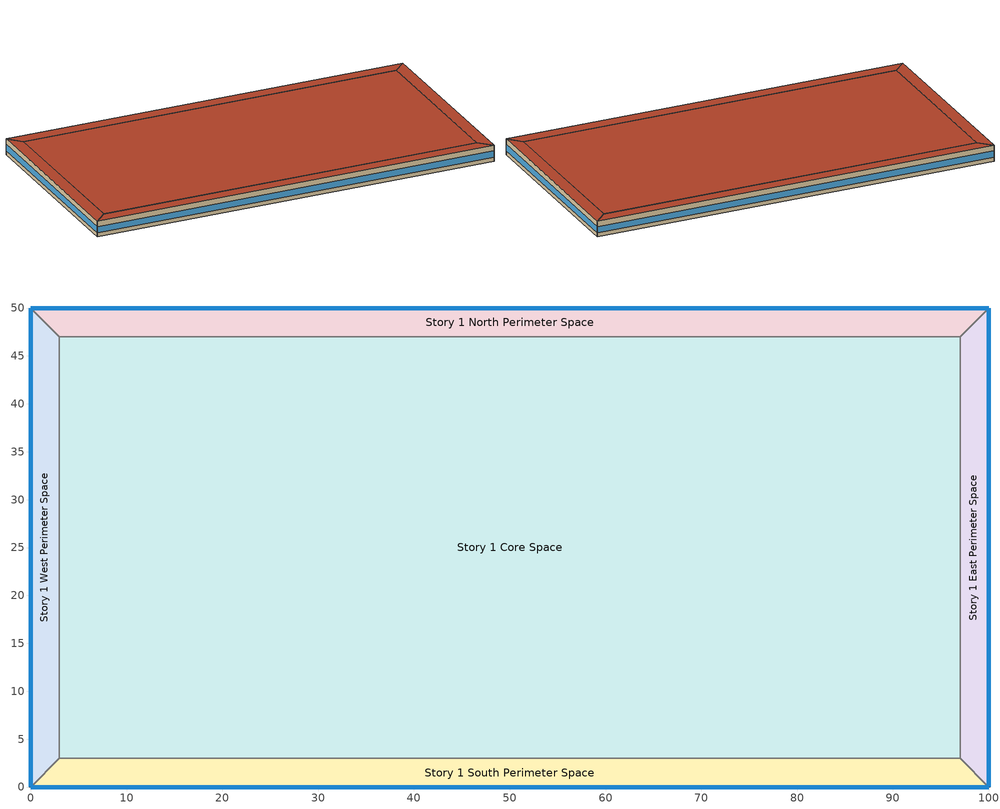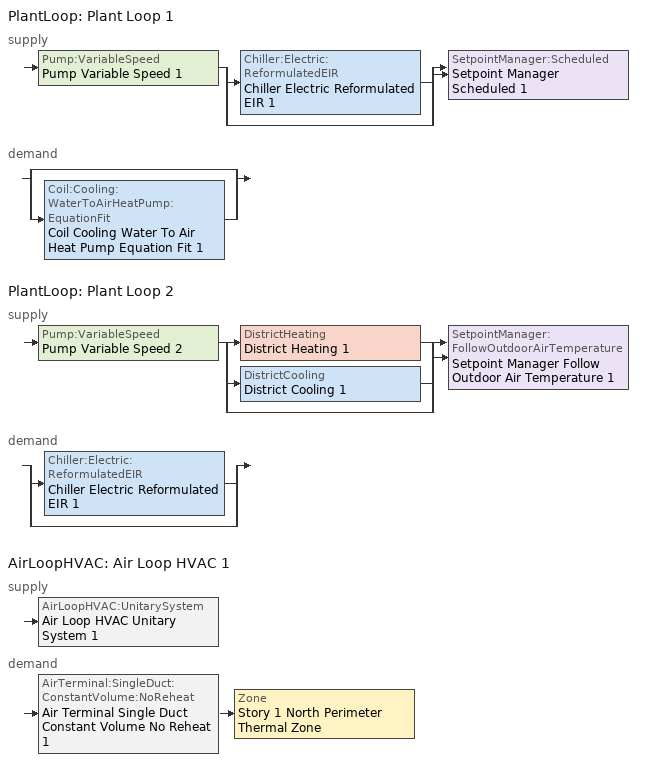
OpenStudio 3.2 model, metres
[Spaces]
Story 1 West Perimeter Space
 floor ground: 0,0 0,50 3,47 3,3 z0
 wall outside: 0,50 0,0 z0:4
 wall to Story 1 North Perimeter Space: 3,47 0,50 z0:4
 wall to Story 1 Core Space: 3,3 3,47 z0:4
 wall to Story 1 South Perimeter Space: 0,0 3,3 z0:4
 window: 0,49.97 0,0.03 z1:2.6
 roof outside: 3,3 3,47 0,50 0,0 z4
Story 1 North Perimeter Space
 floor ground: 0,50 100,50 97,47 3,47 z0
 wall outside: 100,50 0,50 z0:4
 wall to Story 1 East Perimeter Space: 97,47 100,50 z0:4
 wall to Story 1 Core Space: 3,47 97,47 z0:4
 window: 99.97,50 0.03,50 z1:2.6
 roof outside: 3,47 97,47 100,50 0,50 z4
Story 1 East Perimeter Space
 floor ground: 100,50 100,0 97,3 97,47 z0
 wall outside: 100,0 100,50 z0:4
 wall to Story 1 South Perimeter Space: 97,3 100,0 z0:4
 wall to Story 1 Core Space: 97,47 97,3 z0:4
 window: 100,0.03 100,49.97 z1:2.6
 roof outside: 97,47 97,3 100,0 100,50 z4
Story 1 South Perimeter Space
 floor ground: 100,0 0,0 3,3 97,3 z0
 wall outside: 0,0 100,0 z0:4
 wall to Story 1 Core Space: 97,3 3,3 z0:4
 window: 0.03,0 99.97,0 z1:2.6
 roof outside: 97,3 3,3 0,0 100,0 z4
Story 1 Core Space
 floor ground: 3,3 3,47 97,47 97,3 z0
 roof outside: 97,3 97,47 3,47 3,3 z4
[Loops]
PlantLoop 'Plant Loop 1'
 supply: Pump:VariableSpeed 'Pump Variable Speed 1' > split
  | Chiller:Electric:ReformulatedEIR 'Chiller Electric Reformulated EIR 1'
  | bypass
  join > SetpointManager:Scheduled 'Setpoint Manager Scheduled 1'
 demand: split
  | bypass
  | Coil:Cooling:WaterToAirHeatPump:EquationFit 'Coil Cooling Water To Air Heat Pump Equation Fit 1'
PlantLoop 'Plant Loop 2'
 supply: Pump:VariableSpeed 'Pump Variable Speed 2' > split
  | DistrictHeating 'District Heating 1'
  | DistrictCooling 'District Cooling 1'
  | bypass
  join > SetpointManager:FollowOutdoorAirTemperature 'Setpoint Manager Follow Outdoor Air Temperature 1'
 demand: split
  | Chiller:Electric:ReformulatedEIR 'Chiller Electric Reformulated EIR 1'
  | bypass
AirLoopHVAC 'Air Loop HVAC 1'
 supply: AirLoopHVAC:UnitarySystem 'Air Loop HVAC Unitary System 1'
 demand: AirTerminal:SingleDuct:ConstantVolume:NoReheat 'Air Terminal Single Duct Constant Volume No Reheat 1' > Zone 'Story 1 North Perimeter Thermal Zone'
[Building]
Building 1: Space Type=Baseline Model Space Type; Default Construction Set=ASHRAE_189.1-2009_ClimateZone 4-5 (mdoff)_ConstSet
[SizingPeriod:DesignDay] Barometric Pressure {Pa}=98934; Sky Clearness=0; Rain Indicator=0; Snow Indicator=0; Day of Month=21; Daylight Saving Time Indicator=0; Humidity Indicating Type=Wetbulb; Dry-Bulb Temperature Range Modifier Type=DefaultMultipliers
Name | Maximum Dry-Bulb Temperature {C} | Daily Dry-Bulb Temperature Range {deltaC} | Humidity Indicating Conditions at Maximum Dry-Bulb | Wind Speed {m/s} | Wind Direction {deg} | Month | Day Type | Solar Model Indicator | ASHRAE Taub | ASHRAE Taud
Chicago Ohare Intl Ap Ann Htg 99.6% Condns DB | -20 | 0 | -20 | 4.9 | 270 | 1 | WinterDesignDay | ASHRAEClearSky
Chicago Ohare Intl Ap Ann Clg .4% Condns DB=>MWB | 33.3 | 10.5 | 23.7 | 5.2 | 230 | 7 | SummerDesignDay | ASHRAETau | 0.455 | 2.05
[DefaultConstructionSet]
ASHRAE_189.1-2009_ClimateZone 4-5 (mdoff)_ConstSet: Default Exterior Surface Constructions=ASHRAE_189.1-2009_ClimateZone 4-5 (mdoff)_Exterior_DefSurfCons; Default Interior Surface Constructions=000_Interior_DefSurfCons; Default Ground Contact Surface Constructions=000_Ground_DefSurfCons; Default Exterior SubSurface Constructions=ASHRAE_189.1-2009_ClimateZone 4-5 (mdoff)_Exterior_DefSubCons; Default Interior SubSurface Constructions=000_Interior_DefSubCons; Interior Partition Construction=000_Interior Partition
[DefaultSurfaceConstructions]
Name | Floor Construction | Wall Construction | Roof Ceiling Construction
ASHRAE_189.1-2009_ClimateZone 4-5 (mdoff)_Exterior_DefSurfCons | 000_ExtSlabCarpet_4in_ClimateZone 1-8 | ASHRAE_189.1-2009_ExtWall_SteelFrame_ClimateZone 4-8 | ASHRAE_189.1-2009_ExtRoof_IEAD_ClimateZone 2-5
000_Interior_DefSurfCons | 000_Interior Floor | 000_Interior Wall | 000_Interior Ceiling
000_Ground_DefSurfCons | 000_ExtSlabCarpet_4in_ClimateZone 1-8 | 000_ExtSlabCarpet_4in_ClimateZone 1-8 | 000_ExtSlabCarpet_4in_ClimateZone 1-8
[DefaultSubSurfaceConstructions] Glass Door Construction=000_Exterior Window; Skylight Construction=000_Exterior Window; Tubular Daylight Dome Construction=000_Interior Window; Tubular Daylight Diffuser Construction=000_Interior Window
Name | Fixed Window Construction | Operable Window Construction | Door Construction
ASHRAE_189.1-2009_ClimateZone 4-5 (mdoff)_Exterior_DefSubCons | ASHRAE_189.1-2009_ExtWindow_ClimateZone 4-5 | ASHRAE_189.1-2009_ExtWindow_ClimateZone 4-5 | 000_Exterior Door
000_Interior_DefSubCons | 000_Interior Window | 000_Interior Window | 000_Interior Door
[Construction]
000_Interior Partition; 000_Interior Door: 000_G05 25mm wood
000_ExtSlabCarpet_4in_ClimateZone 1-8: MAT-CC05 4 HW CONCRETE, CP02 CARPET PAD
ASHRAE_189.1-2009_ExtWall_SteelFrame_ClimateZone 4-8: MAT-SHEATH, Wall Insulation [39], 1/2IN Gypsum
ASHRAE_189.1-2009_ExtRoof_IEAD_ClimateZone 2-5: Roof Membrane, Roof Insulation [21], Metal Decking
000_Interior Floor: 000_F16 Acoustic tile, 000_F05 Ceiling air space resistance, 000_M11 100mm lightweight concrete
000_Interior Wall: 000_G01a 19mm gypsum board, 000_F04 Wall air space resistance, 000_G01a 19mm gypsum board
000_Interior Ceiling: 000_M11 100mm lightweight concrete, 000_F05 Ceiling air space resistance, 000_F16 Acoustic tile
ASHRAE_189.1-2009_ExtWindow_ClimateZone 4-5: Theoretical Glass [207]
000_Exterior Door: 000_F08 Metal surface, 000_I01 25mm insulation board
000_Exterior Window: 000_Clear 3mm, 000_Air 13mm, 000_Clear 3mm
000_Interior Window: 000_Clear 3mm
[Material]
Name | Roughness | Thickness {m} | Conductivity {W/m-K} | Density {kg/m3} | Specific Heat {J/kg-K} | Thermal Absorptance | Solar Absorptance | Visible Absorptance
000_G05 25mm wood | MediumSmooth | 0.0254 | 0.15 | 608 | 1630
MAT-CC05 4 HW CONCRETE | Rough | 0.1016 | 1.311 | 2240 | 836.8 | 0.9 | 0.7 | 0.7
Wall Insulation [39] | MediumRough | 0.1184 | 0.045 | 265 | 836.8 | 0.9 | 0.7 | 0.7
1/2IN Gypsum | Smooth | 0.0127 | 0.16 | 784.9 | 830 | 0.9 | 0.92 | 0.92
Roof Membrane | VeryRough | 0.0095 | 0.16 | 1121.29 | 1460 | 0.9 | 0.7 | 0.7
Roof Insulation [21] | MediumRough | 0.2105 | 0.049 | 265 | 836.8 | 0.9 | 0.7 | 0.7
Metal Decking | MediumSmooth | 0.0015 | 45.006 | 7680 | 418.4 | 0.9 | 0.7 | 0.3
000_F16 Acoustic tile | MediumSmooth | 0.0191 | 0.06 | 368 | 590
000_M11 100mm lightweight concrete | MediumRough | 0.1016 | 0.53 | 1280 | 840
000_G01a 19mm gypsum board | MediumSmooth | 0.019 | 0.16 | 800 | 1090
000_F08 Metal surface | Smooth | 0.0008 | 45.28 | 7824 | 500
000_I01 25mm insulation board | MediumRough | 0.0254 | 0.03 | 43 | 1210
[Material:NoMass] Thermal Absorptance=0.9; Solar Absorptance=0.7
Name | Roughness | Thermal Resistance | Visible Absorptance
CP02 CARPET PAD | VeryRough | 0.2165 | 0.8
MAT-SHEATH | Rough | 0.3626 | 0.7
[Material:AirGap]
Name | Thermal Resistance
000_F05 Ceiling air space resistance | 0.18
000_F04 Wall air space resistance | 0.15
[WindowMaterial:Glazing] Optical Data Type=SpectralAverage; Thickness=0.003; Infrared Transmittance at Normal Incidence=0
Name | Solar Transmittance at Normal Incidence | Front Side Solar Reflectance at Normal Incidence | Back Side Solar Reflectance at Normal Incidence | Visible Transmittance at Normal Incidence | Front Side Visible Reflectance at Normal Incidence | Back Side Visible Reflectance at Normal Incidence | Front Side Infrared Hemispherical Emissivity | Back Side Infrared Hemispherical Emissivity | Conductivity | Dirt Correction Factor for Solar and Visible Transmittance | Solar Diffusing
Theoretical Glass [207] | 0.3311 | 0.6189 | 0.6189 | 0.44 | 0.51 | 0.51 | 0.9 | 0.9 | 0.0133 | 1 | No
000_Clear 3mm | 0.837 | 0.075 | 0.075 | 0.898 | 0.081 | 0.081 | 0.84 | 0.84 | 0.9
[WindowMaterial:Gas]
000_Air 13mm: Gas Type=Air; Thickness=0.0127
[BuildingStory]
Story 1: Nominal Z Coordinate {m}=0; Nominal Floor to Floor Height {m}=4
[Space] Building Story=Story 1
Name | Thermal Zone
Story 1 West Perimeter Space | Story 1 West Perimeter Thermal Zone
Story 1 North Perimeter Space | Story 1 North Perimeter Thermal Zone
Story 1 East Perimeter Space | Story 1 East Perimeter Thermal Zone
Story 1 South Perimeter Space | Story 1 South Perimeter Thermal Zone
Story 1 Core Space | Story 1 Core Thermal Zone
[ThermalZone] Use Ideal Air Loads=No
Name | Thermostat
Story 1 Core Thermal Zone | Thermostat Setpoint Dual Setpoint 1
Story 1 East Perimeter Thermal Zone | Thermostat Setpoint Dual Setpoint 2
Story 1 North Perimeter Thermal Zone | Thermostat Setpoint Dual Setpoint 3
Story 1 South Perimeter Thermal Zone | Thermostat Setpoint Dual Setpoint 4
Story 1 West Perimeter Thermal Zone | Thermostat Setpoint Dual Setpoint 5
[Sizing:Zone] Zone Cooling Design Supply Air Temperature Input Method=SupplyAirTemperature; Zone Cooling Design Supply Air Temperature {C}=14; Zone Cooling Design Supply Air Temperature Difference {deltaC}=11.11; Zone Heating Design Supply Air Temperature Input Method=SupplyAirTemperature; Zone Heating Design Supply Air Temperature {C}=40; Zone Heating Design Supply Air Temperature Difference {deltaC}=11.11; Zone Cooling Design Supply Air Humidity Ratio {kg-H2O/kg-air}=0.0085; Zone Heating Design Supply Air Humidity Ratio {kg-H2O/kg-air}=0.008; Cooling Design Air Flow Method=DesignDay; Heating Design Air Flow Method=DesignDay; Account for Dedicated Outdoor Air System=No; Dedicated Outdoor Air System Control Strategy=NeutralSupplyAir; Dedicated Outdoor Air Low Setpoint Temperature for Design {C}=autosize; Dedicated Outdoor Air High Setpoint Temperature for Design {C}=autosize
Story 1 Core Thermal Zone; Story 1 East Perimeter Thermal Zone; Story 1 North Perimeter Thermal Zone; Story 1 South Perimeter Thermal Zone; Story 1 West Perimeter Thermal Zone
[Zone equipment]
Story 1 North Perimeter Thermal Zone: Air Terminal Single Duct Constant Volume No Reheat 1
[PlantLoop] Glycol Concentration=0; Plant Loop Volume {m3}=Autocalculate; Load Distribution Scheme=Optimal
Plant Loop 1; Plant Loop 2
[Sizing:Plant] Sizing Option=NonCoincident; Zone Timesteps in Averaging Window=1; Coincident Sizing Factor Mode=None
Name | Loop Type | Design Loop Exit Temperature {C} | Loop Design Temperature Difference {deltaC}
Plant Loop 1 | Cooling | 7.22 | 6.67
Plant Loop 2 | Condenser | 29.4 | 5.6
[Pump:VariableSpeed] Pump Control Type=Intermittent; Skin Loss Radiative Fraction=0.5; Design Power Sizing Method=PowerPerFlowPerPressure; Design Electric Power per Unit Flow Rate {W/(m3/s)}=348701.1; Design Shaft Power per Unit Flow Rate per Unit Head {W-s/m3-Pa}=1.28205; Design Minimum Flow Rate Fraction=0
Pump Variable Speed 1; Pump Variable Speed 2
[Chiller:Electric:ReformulatedEIR]
Chiller Electric Reformulated EIR 1: Reference Capacity {W}=Autosize; Reference COP {W/W}=3.99; Reference Chilled Water Flow Rate {m3/s}=Autosize; Cooling Capacity Function of Temperature Curve=Curve Biquadratic 1; Electric Input to Cooling Output Ratio Function of Temperature Curve=Curve Biquadratic 2; Electric Input to Cooling Output Ratio Function of Part Load Ratio Curve=Curve Bicubic 1; Design Heat Recovery Water Flow Rate {m3/s}=Autosize; Sizing Factor=1; Condenser Heat Recovery Relative Capacity Fraction=1
[SetpointManager:Scheduled]
Setpoint Manager Scheduled 1: Control Variable=Temperature; Schedule=Schedule Ruleset 1
[DistrictHeating]
District Heating 1: Nominal Capacity {W}=autosize
[DistrictCooling]
District Cooling 1: Nominal Capacity {W}=autosize
[SetpointManager:FollowOutdoorAirTemperature]
Setpoint Manager Follow Outdoor Air Temperature 1: Control Variable=Temperature; Reference Temperature Type=OutdoorAirWetBulb; Offset Temperature Difference {deltaC}=1.5; Maximum Setpoint Temperature {C}=80; Minimum Setpoint Temperature {C}=6
[AirLoopHVAC]
Air Loop HVAC 1: Availability Schedule=Always On Discrete; Design Supply Air Flow Rate {m3/s}=autosize; Design Return Air Flow Fraction of Supply Air Flow=1
[Sizing:System]
Air Loop HVAC 1: Type of Load to Size On=Sensible; Design Outdoor Air Flow Rate {m3/s}=Autosize; Central Heating Maximum System Air Flow Ratio=0.3; Preheat Design Temperature {C}=7; Preheat Design Humidity Ratio {kg-H2O/kg-Air}=0.008; Precool Design Temperature {C}=12.8; Precool Design Humidity Ratio {kg-H2O/kg-Air}=0.008; Central Cooling Design Supply Air Temperature {C}=12.8; Central Heating Design Supply Air Temperature {C}=16.7; Sizing Option=NonCoincident; 100% Outdoor Air in Cooling=Yes; 100% Outdoor Air in Heating=Yes; Central Cooling Design Supply Air Humidity Ratio {kg-H2O/kg-Air}=0.0085; Central Heating Design Supply Air Humidity Ratio {kg-H2O/kg-Air}=0.008; Cooling Design Air Flow Method=DesignDay; Cooling Design Air Flow Rate {m3/s}=0; Heating Design Air Flow Method=DesignDay; Heating Design Air Flow Rate {m3/s}=0; System Outdoor Air Method=ZoneSum; Zone Maximum Outdoor Air Fraction=1; Cooling Supply Air Flow Rate Per Floor Area {m3/s-m2}=0.00996765; Cooling Fraction of Autosized Cooling Supply Air Flow Rate=1; Cooling Supply Air Flow Rate Per Unit Cooling Capacity {m3/s-W}=3.94755e-05; Heating Supply Air Flow Rate Per Floor Area {m3/s-m2}=0.00996765; Heating Fraction of Autosized Heating Supply Air Flow Rate=1; Heating Fraction of Autosized Cooling Supply Air Flow Rate=1; Heating Supply Air Flow Rate Per Unit Heating Capacity {m3/s-W}=3.15882e-05; Cooling Design Capacity Method=CoolingDesignCapacity; Cooling Design Capacity {W}=autosize; Cooling Design Capacity Per Floor Area {W/m2}=234.7; Fraction of Autosized Cooling Design Capacity=1; Heating Design Capacity Method=HeatingDesignCapacity; Heating Design Capacity {W}=autosize; Heating Design Capacity Per Floor Area {W/m2}=157; Fraction of Autosized Heating Design Capacity=1; Central Cooling Capacity Control Method=OnOff
[AirLoopHVAC:UnitarySystem]
Air Loop HVAC Unitary System 1: Control Type=Load; Controlling Zone or Thermostat Location=Story 1 North Perimeter Thermal Zone; Dehumidification Control Type=None; Supply Fan=Fan Constant Volume 1; Fan Placement=BlowThrough; Supply Air Fan Operating Mode Schedule=Always On Discrete; Heating Coil=Coil Heating Gas 1; DX Heating Coil Sizing Ratio=1; Cooling Coil=Coil Cooling Water To Air Heat Pump Equation Fit 1; Use DOAS DX Cooling Coil=No; DOAS DX Cooling Coil Leaving Minimum Air Temperature {C}=2; Latent Load Control=SensibleOnlyLoadControl; Supply Air Flow Rate During Cooling Operation {m3/s}=Autosize; Supply Air Flow Rate During Heating Operation {m3/s}=Autosize; Supply Air Flow Rate When No Cooling or Heating is Required {m3/s}=Autosize; Maximum Supply Air Temperature {C}=80; Maximum Outdoor Dry-Bulb Temperature for Supplemental Heater Operation {C}=21; Maximum Cycling Rate {cycles/hr}=2.5; Heat Pump Time Constant {s}=60; Fraction of On-Cycle Power Use=0.01; Heat Pump Fan Delay Time {s}=60; Ancilliary On-Cycle Electric Power {W}=0; Ancilliary Off-Cycle Electric Power {W}=0
[Fan:ConstantVolume]
Fan Constant Volume 1: Availability Schedule=Always On Discrete; Maximum Flow Rate {m3/s}=AutoSize
[Coil:Cooling:WaterToAirHeatPump:EquationFit]
Coil Cooling Water To Air Heat Pump Equation Fit 1: Total Cooling Capacity Curve=TotCoolCapCurve; Sensible Cooling Capacity Curve=Curve Quint Linear 1; Cooling Power Consumption Curve=Curve Quad Linear 1
[Coil:Heating:Gas]
Coil Heating Gas 1: Availability Schedule=Always On Discrete; Gas Burner Efficiency=0.8; Nominal Capacity {W}=AutoSize; Parasitic Electric Load {W}=0; Parasitic Gas Load {W}=0
[AirTerminal:SingleDuct:ConstantVolume:NoReheat]
Air Terminal Single Duct Constant Volume No Reheat 1: Availability Schedule=Always On Discrete; Maximum Air Flow Rate {m3/s}=AutoSize
[ThermostatSetpoint:DualSetpoint] Heating Setpoint Temperature Schedule=Heating Sch; Cooling Setpoint Temperature Schedule=Cooling Sch
Thermostat Setpoint Dual Setpoint 1; Thermostat Setpoint Dual Setpoint 2; Thermostat Setpoint Dual Setpoint 3; Thermostat Setpoint Dual Setpoint 4; Thermostat Setpoint Dual Setpoint 5
[SpaceType]
Baseline Model Space Type: Default Schedule Set=Baseline Model Schedule Set; Design Specification Outdoor Air Object=Baseline Model OA
[DefaultScheduleSet]
Baseline Model Schedule Set: Number of People Schedule=Baseline Model People Lights and Equipment Schedule; People Activity Level Schedule=Baseline Model People Activity Schedule; Lighting Schedule=Baseline Model People Lights and Equipment Schedule; Electric Equipment Schedule=Baseline Model People Lights and Equipment Schedule; Infiltration Schedule=Baseline Model Infiltration Schedule
[DesignSpecification:OutdoorAir]
Baseline Model OA: Outdoor Air Method=Sum; Outdoor Air Flow per Person {m3/s-person}=0.00943895
[SpaceInfiltration:DesignFlowRate]
Baseline Model Infiltration: Space or SpaceType=Baseline Model Space Type; Design Flow Rate Calculation Method=Flow/ExteriorArea; Flow per Exterior Surface Area {m3/s-m2}=0.0003048
[People:Definition]
Baseline Model People Definition: Number of People Calculation Method=People/Area; People per Space Floor Area {person/m2}=0.0538196; Fraction Radiant=0.3
[People]
Baseline Model People: People Definition=Baseline Model People Definition; Space or SpaceType=Baseline Model Space Type; Multiplier=1
[Lights:Definition]
Baseline Model Lights Definition: Design Level Calculation Method=Watts/Area; Watts per Space Floor Area {W/m2}=10.7639
[Lights]
Baseline Model Lights: Lights Definition=Baseline Model Lights Definition; Space or SpaceType=Baseline Model Space Type; Fraction Replaceable=1
[ElectricEquipment:Definition]
Baseline Model Electric Equipment Definition: Design Level Calculation Method=Watts/Area; Watts per Space Floor Area {W/m2}=10.7639
[ElectricEquipment]
Baseline Model Electric Equipment: Electric Equipment Definition=Baseline Model Electric Equipment Definition; Space or SpaceType=Baseline Model Space Type
[Schedule:Constant]
Always On Discrete: Value=1
[Schedule:Ruleset]
Name | Default Day Schedule | Summer Design Day Schedule | Winter Design Day Schedule
Schedule Ruleset 1 | Schedule Day 1
Cooling Sch | Cooling Sch Default
Heating Sch | Heating Sch Default
Baseline Model Infiltration Schedule | Baseline Model Infiltration Schedule Schedule All Days | Baseline Model Infiltration Schedule Summer Design Day | Baseline Model Infiltration Schedule Winter Design Day
Baseline Model People Lights and Equipment Schedule | Baseline Model People Lights and Equipment Schedule Schedule Week Day | Baseline Model People Lights and Equipment Schedule Summer Design Day | Baseline Model People Lights and Equipment Schedule Winter Design Day
Baseline Model People Activity Schedule | Baseline Model People Activity Schedule Default
[Schedule:Day]
Schedule Day 1: 24, 0, 6.7
Cooling Sch Default: 24, 0, 28
Heating Sch Default: 24, 0, 24
Baseline Model Infiltration Schedule Schedule All Days: 6, 0, 1, 22, 0, 0.25, 24, 0, 1
Baseline Model Infiltration Schedule Winter Design Day; Baseline Model Infiltration Schedule Summer Design Day; Baseline Model People Lights and Equipment Schedule Summer Design Day: 24, 0, 1
Baseline Model People Lights and Equipment Schedule Schedule Week Day: 6, 0, 0, 7, 0, 0.1, 8, 0, 0.2, 12, 0, 0.95, 13, 0, 0.5, 17, 0, 0.95, 18, 0, 0.7, 20, 0, 0.4, 22, 0, 0.1, 24, 0, 0.05
Baseline Model People Lights and Equipment Schedule Winter Design Day; Baseline Model People Lights and Equipment Schedule Schedule Sunday: 24, 0, 0
Baseline Model People Lights and Equipment Schedule Saturday: 6, 0, 0, 8, 0, 0.1, 14, 0, 0.5, 17, 0, 0.1, 24, 0, 0
Baseline Model People Activity Schedule Default: 24, 0, 120
[Curve:Biquadratic] Minimum Value of x=5; Maximum Value of x=10; Minimum Value of y=20; Maximum Value of y=40.94
Name | Coefficient1 Constant | Coefficient2 x | Coefficient3 x**2 | Coefficient4 y | Coefficient5 y**2 | Coefficient6 x*y
Curve Biquadratic 1 | 0.958546 | 0.0351687 | 0.000124662 | -0.00274551 | -5e-05 | -0.00017234
Curve Biquadratic 2 | 0.7327 | -0.0083436 | 0.00063853 | -0.00303753 | 0.000484952 | -0.00083584
[Curve:Bicubic]
Curve Bicubic 1: Coefficient1 Constant=0.0708628; Coefficient2 x=0.00278756; Coefficient3 x**2=-8.91e-06; Coefficient4 y=0.230973; Coefficient5 y**2=1.25044; Coefficient6 x*y=-0.00216102; Coefficient7 x**3=0; Coefficient8 y**3=-0.563009; Coefficient9 x**2*y=0; Coefficient10 x*y**2=0; Minimum Value of x=20; Maximum Value of x=40.94; Minimum Value of y=0.01; Maximum Value of y=1
[Curve:QuadLinear] Minimum Value of w {BasedOnField A2}=-100; Maximum Value of w {BasedOnField A2}=100; Minimum Value of x {BasedOnField A3}=-100; Maximum Value of x {BasedOnField A3}=100; Minimum Value of y {BasedOnField A4}=0; Maximum Value of y {BasedOnField A4}=100; Minimum Value of z {BasedOnField A5}=0; Maximum Value of z {BasedOnField A5}=100
Name | Coefficient1 Constant | Coefficient2 w | Coefficient3 x | Coefficient4 y | Coefficient5 z
TotCoolCapCurve | -0.681262 | 1.99529 | -0.936119 | 0.0208118 | 0.00843887
Curve Quad Linear 1 | -3.20456 | 0.476565 | 3.16734 | 0.102446 | -0.0381326
[Curve:QuintLinear]
Curve Quint Linear 1: Coefficient1 Constant=2.24209; Coefficient2 v=7.28913; Coefficient3 w=-9.0608; Coefficient4 x=-0.367294; Coefficient5 y=0.218826; Coefficient6 z=0.00901534; Minimum Value of v {BasedOnField A2}=-100; Maximum Value of v {BasedOnField A2}=100; Minimum Value of w {BasedOnField A2}=-100; Maximum Value of w {BasedOnField A2}=100; Minimum Value of x {BasedOnField A3}=-100; Maximum Value of x {BasedOnField A3}=100; Minimum Value of y {BasedOnField A4}=0; Maximum Value of y {BasedOnField A4}=100; Minimum Value of z {BasedOnField A5}=0; Maximum Value of z {BasedOnField A5}=100
[Schedule:Rule] Schedule Ruleset=Baseline Model People Lights and Equipment Schedule
Name | Rule Order | Day Schedule | Apply Saturday | Apply Sunday
Baseline Model People Lights and Equipment Schedule Saturday Rule | 1 | Baseline Model People Lights and Equipment Schedule Saturday | Yes
Baseline Model People Lights and Equipment Schedule Sunday Rule | 0 | Baseline Model People Lights and Equipment Schedule Schedule Sunday |  | Yes
